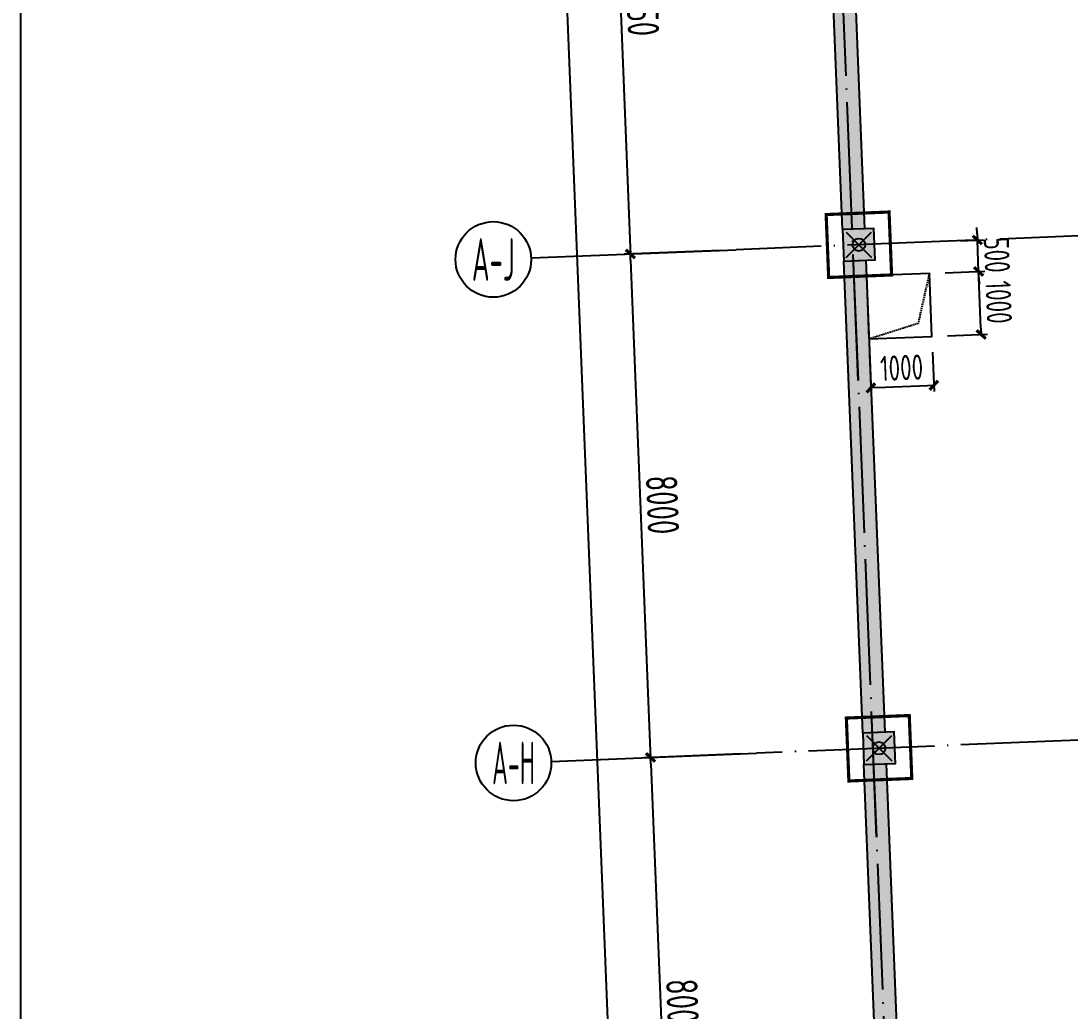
# Model space of a CAD drawing. Extents: x -57409 to 252654, y -8259 to 229119.
# Drawn here: x 23132 to 39790, y 85791 to 101508 of the extents above; entities that cross this region are included whole.
import ezdxf
from ezdxf.enums import TextEntityAlignment as Align

# ---------------------------------------------------------------- set-up
doc = ezdxf.new("R2010")
doc.units = 0
doc.header["$LTSCALE"] = 100
doc.header["$PDMODE"] = 35
doc.header["$PDSIZE"] = 200
doc.linetypes.add('DASH', pattern=[0.35, 0.25, -0.1])
doc.linetypes.add('DOTE', pattern=[2.42, 2, -0.2, 0.02, -0.2])
doc.layers.get('0').update_dxf_attribs({"linetype": 'CONTINUOUS'})
doc.layers.get('Defpoints').update_dxf_attribs({"linetype": 'CONTINUOUS'})
for name, color, linetype in [('B-TEXT', 3, 'CONTINUOUS'), ('COLU', 7, 'CONTINUOUS'), ('CT', 2, 'CONTINUOUS'), ('dim-wall', 7, 'CONTINUOUS'), ('dote', 253, 'DOTE'), ('h填实-柱墙', 254, 'CONTINUOUS'), ('JSK', 4, 'CONTINUOUS'), ('Q-dote', 253, 'DOTE'), ('WALL', 3, 'CONTINUOUS'), ('Z-AXIS', 3, 'CONTINUOUS')]:
    doc.layers.add(name, color=color, linetype=linetype)
doc.layers.add('mis', color=31, linetype='CONTINUOUS', plot=False)
doc.layers.add('重心计算', color=7, linetype='CONTINUOUS', plot=False)
doc.styles.add('_TCH_AXIS', font='tssdeng.shx', dxfattribs={"width": 0.7, "bigfont": 'tssdchn.shx'})
doc.styles.add('COMPLEX', font='tssdeng.shx', dxfattribs={"width": 0.7, "bigfont": 'tssdchn.shx'})
doc.styles.add('TSSD_Dimension', font='tssdeng.shx', dxfattribs={"width": 0.7})
doc.dimstyles.new('TSSD_100_100$0', dxfattribs={"dimtxt": 300, "dimasz": 100, "dimexe": 100, "dimexo": 250, "dimgap": 100, "dimtad": 1, "dimdec": 0, "dimzin": 0, "dimdsep": 46, "dimtxsty": 'TSSD_Dimension', "dimblk": '_tsdbk', "dimblk1": '_tsdbk', "dimblk2": '_tsdbk', "dimsah": 1, "dimcen": 0, "dimdle": 100, "dimclrt": 7, "dimadec": 0, "dimazin": 0, "dimtfac": 1, "dimtdec": 0, "dimtix": 1, "dimtmove": 2, "dimatfit": 3, "dimldrblk": '_tsdbk', "dimfxl": 1, "dimtolj": 1, "dimtzin": 0, "dimarcsym": 0})

# ---------------------------------------------------------------- blocks, each defined once
blk = doc.blocks.new('_tsdbk')
blk.add_line((-1, 0), (0, 0))
at = {"const_width": 0.5}
blk.add_lwpolyline([(-0.7, -0.7), (0.7, 0.7)], dxfattribs=at)
blk = doc.blocks.new('*D99')
at = {"layer": 'Defpoints', "color": 0}
for p in [(34177, 105721), (32809, 97810), (34491, 97878)]:
    blk.add_point(p, dxfattribs=at)
at = {"layer": 'Z-AXIS', "color": 0, "lineweight": -2}
for p, q in [((33927, 105711), (32394, 105650)), ((32498, 105554), (32805, 97910)), ((34242, 97867), (32709, 97806))]:
    blk.add_line(p, q, dxfattribs=at)
at = {"layer": 'Z-AXIS', "color": 0, "lineweight": -2, "xscale": 100, "yscale": 100, "zscale": 100}
for p, rotation in [((32494, 105654), 92.29877300043938), ((32809, 97810), 272.2987730004394)]:
    blk.add_blockref('_tsdbk', p, dxfattribs=dict(at, rotation=rotation))
at = {"layer": 'Z-AXIS', "color": 7, "insert": (33001, 101746), "char_height": 500, "attachment_point": 5, "rotation": 272.2988, "style": 'TSSD_Dimension'}
blk.add_mtext('\\A1;7850', dxfattribs=at)
blk = doc.blocks.new('*D100')
at = {"layer": 'Defpoints', "color": 0}
for p in [(34491, 97878), (33129, 89816), (34812, 89884)]:
    blk.add_point(p, dxfattribs=at)
at = {"layer": 'Z-AXIS', "color": 0, "lineweight": -2}
for p, q in [((34242, 97867), (32709, 97806)), ((32813, 97710), (33125, 89916)), ((34563, 89874), (33030, 89812))]:
    blk.add_line(p, q, dxfattribs=at)
at = {"layer": 'Z-AXIS', "color": 0, "lineweight": -2, "xscale": 100, "yscale": 100, "zscale": 100}
for p, rotation in [((32809, 97810), 92.29877300043938), ((33129, 89816), 272.2987730004394)]:
    blk.add_blockref('_tsdbk', p, dxfattribs=dict(at, rotation=rotation))
at = {"layer": 'Z-AXIS', "color": 7, "insert": (33319, 93827), "char_height": 500, "attachment_point": 5, "rotation": 272.2988, "style": 'TSSD_Dimension'}
blk.add_mtext('\\A1;8000', dxfattribs=at)
blk = doc.blocks.new('*D101')
at = {"layer": 'Defpoints', "color": 0}
for p in [(34812, 89884), (33450, 81823), (35133, 81890)]:
    blk.add_point(p, dxfattribs=at)
at = {"layer": 'Z-AXIS', "color": 0, "lineweight": -2}
for p, q in [((34563, 89874), (33030, 89812)), ((33133, 89716), (33446, 81923)), ((34883, 81880), (33350, 81819))]:
    blk.add_line(p, q, dxfattribs=at)
at = {"layer": 'Z-AXIS', "color": 0, "lineweight": -2, "xscale": 100, "yscale": 100, "zscale": 100}
for p, rotation in [((33129, 89816), 92.29877300043938), ((33450, 81823), 272.2987730004394)]:
    blk.add_blockref('_tsdbk', p, dxfattribs=dict(at, rotation=rotation))
at = {"layer": 'Z-AXIS', "color": 7, "insert": (33640, 85834), "char_height": 500, "attachment_point": 5, "rotation": 272.2988, "style": 'TSSD_Dimension'}
blk.add_mtext('\\A1;8000', dxfattribs=at)
blk = doc.blocks.new('*D107')
at = {"layer": 'Defpoints', "color": 0}
for p in [(29911, 211986), (27387, 211884), (36385, 50715)]:
    blk.add_point(p, dxfattribs=at)
at = {"layer": 'Z-AXIS', "color": 0, "lineweight": -2}
for p, q in [((29661, 211976), (27287, 211880)), ((33856, 50714), (27391, 211784)), ((36135, 50705), (33760, 50610))]:
    blk.add_line(p, q, dxfattribs=at)
at = {"layer": 'Z-AXIS', "color": 0, "lineweight": -2, "xscale": 100, "yscale": 100, "zscale": 100}
for p, rotation in [((27387, 211884), 92.29877300043938), ((33860, 50614), 272.2987730004394)]:
    blk.add_blockref('_tsdbk', p, dxfattribs=dict(at, rotation=rotation))
at = {"layer": 'Z-AXIS', "color": 7, "insert": (30973, 131263), "char_height": 500, "attachment_point": 5, "rotation": 272.2988, "style": 'TSSD_Dimension'}
blk.add_mtext('\\A1;161400', dxfattribs=at)
blk = doc.blocks.new('_AXISO')
blk.add_circle((0, 0), 0.5)
at = {"layer": 'B-TEXT', "style": 'COMPLEX', "width": 1.450893}
blk.add_attdef('A', text='', height=0.56, dxfattribs=at).set_placement((0.249375, -0.28), (0.749375, -0.28), align=Align.FIT)
blk = doc.blocks.new('*D2796')
at = {"layer": 'Defpoints', "color": 0}
for p in [(36597, 96461), (37597, 96501), (37628, 95724)]:
    blk.add_point(p, dxfattribs=at)
at = {"layer": 'dim-wall', "color": 0, "lineweight": -2}
for p, q in [((36607, 96211), (36633, 95584)), ((37607, 96251), (37632, 95624)), ((36729, 95688), (37528, 95720))]:
    blk.add_line(p, q, dxfattribs=at)
at = {"layer": 'dim-wall', "color": 0, "lineweight": -2, "xscale": 100, "yscale": 100, "zscale": 100}
for p, rotation in [((37628, 95724), 2.30000000000001), ((36629, 95684), 182.3)]:
    blk.add_blockref('_tsdbk', p, dxfattribs=dict(at, rotation=rotation))
at = {"layer": 'dim-wall', "color": 7, "insert": (37116, 96003), "char_height": 400, "attachment_point": 5, "rotation": 2.3, "style": 'TSSD_Dimension'}
blk.add_mtext('\\A1;1000', dxfattribs=at)
blk = doc.blocks.new('*D2797')
at = {"layer": 'Defpoints', "color": 0}
for p in [(37556, 97500), (38339, 97532), (37597, 96501)]:
    blk.add_point(p, dxfattribs=at)
at = {"layer": 'dim-wall', "color": 0, "lineweight": -2}
for p, q in [((37806, 97510), (38439, 97536)), ((38375, 96632), (38343, 97432)), ((37846, 96511), (38479, 96536))]:
    blk.add_line(p, q, dxfattribs=at)
at = {"layer": 'dim-wall', "color": 0, "lineweight": -2, "xscale": 100, "yscale": 100, "zscale": 100}
for p, rotation in [((38339, 97532), 92.3), ((38379, 96532), 272.3)]:
    blk.add_blockref('_tsdbk', p, dxfattribs=dict(at, rotation=rotation))
at = {"layer": 'dim-wall', "color": 7, "insert": (38659, 97044), "char_height": 400, "attachment_point": 5, "rotation": 272.3, "style": 'TSSD_Dimension'}
blk.add_mtext('\\A1;1000', dxfattribs=at)
blk = doc.blocks.new('*D2798')
at = {"layer": 'Defpoints', "color": 0}
for p in [(37802, 98010), (38319, 98031), (37556, 97500)]:
    blk.add_point(p, dxfattribs=at)
at = {"layer": 'dim-wall', "color": 0, "lineweight": -2}
for p, q in [((38315, 98131), (38311, 98231)), ((38052, 98020), (38419, 98035)), ((38339, 97532), (38319, 98031)), ((37806, 97510), (38439, 97536)), ((38343, 97432), (38347, 97332))]:
    blk.add_line(p, q, dxfattribs=at)
at = {"layer": 'dim-wall', "color": 0, "lineweight": -2, "xscale": 100, "yscale": 100, "zscale": 100}
for p, rotation in [((38319, 98031), 272.3), ((38339, 97532), 92.3)]:
    blk.add_blockref('_tsdbk', p, dxfattribs=dict(at, rotation=rotation))
at = {"layer": 'dim-wall', "color": 7, "insert": (38629, 97793), "char_height": 400, "attachment_point": 5, "rotation": 272.3, "style": 'TSSD_Dimension'}
blk.add_mtext('\\A1;500', dxfattribs=at)
blk = doc.blocks.new('1')
at = {"layer": 'dote', "ltscale": 10}
blk.add_line((458698, 592855), (587451, 458371), dxfattribs=at)
blk = doc.blocks.new('后浇带现场')
at = {"layer": 'Q-dote', "ltscale": 10}
blk.add_line((659263, 761135), (666731, 575100), dxfattribs=at)
at = {"color": 1, "lineweight": 30, "rotation": 318.5460777723208}
blk.add_blockref('1', (-77006, 620463), dxfattribs=at)

msp = doc.modelspace()

# ---------------------------------------------------------------- hatches: boundary and pattern name
at = {"layer": 'h填实-柱墙'}
for points in [[(35872.7, 105789.3), (36222.4, 105803.3), (36527.2, 98209.4), (36177.5, 98195.4)], [(36197.6, 97695.8), (36697.1, 97715.8), (36677.1, 98215.4), (36177.5, 98195.4)], [(36197.6, 97695.8), (36547.3, 97709.8), (36848.1, 90215.9), (36498.4, 90201.8)], [(36518.4, 89702.2), (37018, 89722.3), (36998, 90221.9), (36498.4, 90201.8)], [(36518.4, 89702.2), (36868.2, 89716.3), (37165, 82222.2), (36815.3, 82208.2)]]:
    msp.add_hatch(color=256, dxfattribs=at).paths.add_polyline_path(points)

# ---------------------------------------------------------------- linework, layer by layer
at = {"layer": 'COLU'}
for points in [[(36197.6, 97695.8), (36697.1, 97715.8), (36677.1, 98215.4), (36177.5, 98195.4)], [(36518.4, 89702.2), (37018, 89722.3), (36998, 90221.9), (36498.4, 90201.8)]]:
    msp.add_lwpolyline(points, close=True, dxfattribs=at)
at = {"layer": 'CT', "const_width": 50}
for points in [[(35957.8, 97436), (36957, 97476.1), (36916.9, 98475.3), (35917.7, 98435.2)], [(36278.7, 89442.4), (37277.9, 89482.5), (37237.7, 90481.7), (36238.6, 90441.6)]]:
    msp.add_lwpolyline(points, close=True, dxfattribs=at)
at = {"layer": 'dote', "ltscale": 10}
for p, q in [((31684.2, 213867.8), (39152.2, 27832.6)), ((47928.1, 98416.9), (34491.5, 97877.5)), ((52145.8, 90579.8), (34812.4, 89883.9))]:
    msp.add_line(p, q, dxfattribs=at)
at = {"layer": 'JSK'}
msp.add_lwpolyline([(36597.4, 96460.8), (37596.6, 96500.9), (37556.5, 97500.1), (36557.3, 97460)], close=True, dxfattribs=at)
at = {"layer": 'JSK', "linetype": 'DASH'}
msp.add_lwpolyline([(37556.5, 97500.1), (37377.9, 96705.4), (36597.4, 96460.8)], dxfattribs=at)
at = {"layer": 'mis'}
msp.add_lwpolyline([(23132, 229118.7), (252632, 229118.7), (252632, -6908), (23132, -6908)], close=True, dxfattribs=at)
at = {"layer": 'WALL'}
for points in [[(35872.7, 105789.3), (36222.4, 105803.3), (36527.2, 98209.4), (36177.5, 98195.4)], [(36197.6, 97695.8), (36547.3, 97709.8), (36848.1, 90215.9), (36498.4, 90201.8)], [(36518.4, 89702.2), (36868.2, 89716.3), (37165, 82222.2), (36815.3, 82208.2)]]:
    msp.add_lwpolyline(points, close=True, dxfattribs=at)
at = {"layer": 'Z-AXIS'}
for p, q in [((31232.3, 97746.7), (34491.5, 97877.5)), ((31553.2, 89753.1), (34812.4, 89883.9))]:
    msp.add_line(p, q, dxfattribs=at)
at = {"layer": '重心计算', "color": 5}
for p in [(36437.3, 97955.6), (36437.3, 97955.6), (36758.2, 89962.1), (36758.2, 89962.1)]:
    msp.add_point(p, dxfattribs=at)

# ---------------------------------------------------------------- block references
at = {"color": 3, "lineweight": 30}
msp.add_blockref('后浇带现场', (-627579.1, -547267.4), dxfattribs=at)
at = {"layer": 'Z-AXIS'}
ref = msp.add_blockref('_AXISO', (30632.8, 97722.6), dxfattribs=dict(at, xscale=1199.999999999998, yscale=1200, zscale=1200, rotation=359.9996457873818))
ref.add_attrib('A', 'A-J', dxfattribs={"color": 7, "height": 678.82, "rotation": 359.99965, "style": '_TCH_AXIS', "width": 0.448276}).set_placement((30293.4, 97383.2), (30972.2, 97383.2), align=Align.FIT)
ref = msp.add_blockref('_AXISO', (30953.6, 89729), dxfattribs=dict(at, xscale=1199.999999999998, yscale=1200, zscale=1200, rotation=359.9996457873818))
ref.add_attrib('A', 'A-H', dxfattribs={"color": 7, "height": 678.82, "rotation": 359.99965, "style": '_TCH_AXIS', "width": 0.419355}).set_placement((30614.2, 89389.6), (31293.1, 89389.6), align=Align.FIT)

# ---------------------------------------------------------------- dimensions: what is measured, and where the dimension line sits
at = {"layer": 'dim-wall'}
for base, p1, p2, angle, picture, middle in [((38318.9, 98031.2), (37556.5, 97500.1), (37801.8, 98010.4), 272.3, '*D2798', (38628.7, 97793.4)), ((38339, 97531.6), (37596.6, 96500.9), (37556.5, 97500.1), 272.3, '*D2797', (38658.8, 97044)), ((37627.8, 95723.8), (36597.4, 96460.8), (37596.6, 96500.9), 182.3, '*D2796', (37116.2, 96003.4))]:
    dim = msp.add_linear_dim(base=base, p1=p1, p2=p2, angle=angle, dimstyle='TSSD_100_100$0', override={"dimtxt": 400}, dxfattribs=at)
    dim.commit()
    dim.dimension.update_dxf_attribs({"geometry": picture, "text_midpoint": middle})
at = {"layer": 'Z-AXIS'}
for base, p1, p2, picture, middle in [((27386.6, 211884.3), (36384.7, 50715.5), (29910.9, 211985.6), '*D107', (30973.2, 131263.3)), ((32808.5, 97810), (34176.6, 105721.2), (34491.5, 97877.5), '*D99', (33000.8, 101745.8)), ((33129.4, 89816.4), (34491.5, 97877.5), (34812.4, 89883.9), '*D100', (33318.7, 93827.2)), ((33450.3, 81822.8), (34812.4, 89883.9), (35133.2, 81890.4), '*D101', (33639.6, 85833.6))]:
    dim = msp.add_linear_dim(base=base, p1=p1, p2=p2, angle=92.29877, dimstyle='TSSD_100_100$0', override={"dimtxt": 500}, dxfattribs=at)
    dim.commit()
    dim.dimension.update_dxf_attribs({"geometry": picture, "text_midpoint": middle})

doc.saveas('drawing.dxf')
